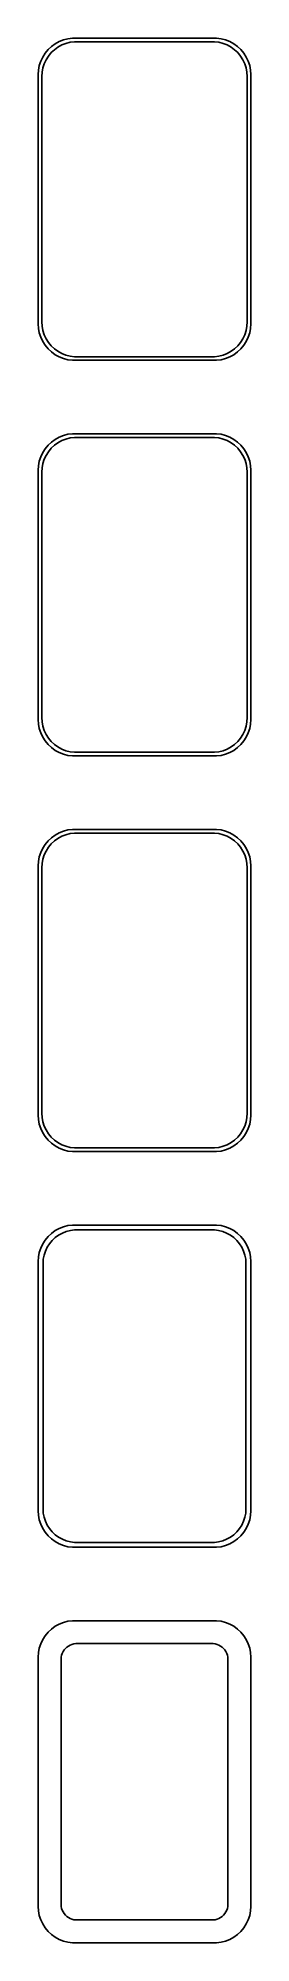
# Model space of a CAD drawing. Header units: metres. Extents: x -14 to 14, y 248 to 508.
import ezdxf

# ---------------------------------------------------------------- set-up
doc = ezdxf.new("R2010")
doc.units = ezdxf.units.M

msp = doc.modelspace()

# ---------------------------------------------------------------- linework, layer by layer
for p, q in [((-12.1791, 507.222), (-12.6871, 506.853)), ((-11.6289, 507.524), (-12.1791, 507.222)), ((-11.7952, 506.761), (-11.2724, 507.048)), ((-11.0451, 507.755), (-11.6289, 507.524)), ((-11.2724, 507.048), (-10.7178, 507.268)), ((-10.4369, 507.911), (-11.0451, 507.755)), ((-10.7178, 507.268), (-10.1401, 507.416)), ((-9.81395, 507.99), (-10.4369, 507.911)), ((-10.1401, 507.416), (-9.54825, 507.491)), ((9.81395, 507.99), (-9.81395, 507.99)), ((-9.54825, 507.491), (9.54825, 507.491)), ((9.54825, 507.491), (10.1401, 507.416)), ((10.4369, 507.911), (9.81395, 507.99)), ((10.1401, 507.416), (10.7178, 507.268)), ((11.0451, 507.755), (10.4369, 507.911)), ((10.7178, 507.268), (11.2724, 507.048)), ((11.6289, 507.524), (11.0451, 507.755)), ((11.2724, 507.048), (11.7952, 506.761)), ((12.1791, 507.222), (11.6289, 507.524)), ((12.6871, 506.853), (12.1791, 507.222)), ((-14.1489, 504.841), (-14.3429, 504.243)), ((-13.8815, 505.409), (-14.1489, 504.841)), ((-13.5451, 505.939), (-13.8815, 505.409)), ((-13.8508, 503.931), (-13.6664, 504.499)), ((-13.6664, 504.499), (-13.4124, 505.038)), ((-13.1448, 506.423), (-13.5451, 505.939)), ((-13.4124, 505.038), (-13.0928, 505.542)), ((-12.6871, 506.853), (-13.1448, 506.423)), ((-13.0928, 505.542), (-12.7126, 506.002)), ((-12.7126, 506.002), (-12.2778, 506.41)), ((-12.2778, 506.41), (-11.7952, 506.761)), ((11.7952, 506.761), (12.2778, 506.41)), ((12.2778, 506.41), (12.7126, 506.002)), ((13.1448, 506.423), (12.6871, 506.853)), ((12.7126, 506.002), (13.0928, 505.542)), ((13.0928, 505.542), (13.4124, 505.038)), ((13.5451, 505.939), (13.1448, 506.423)), ((13.4124, 505.038), (13.6664, 504.499)), ((13.8815, 505.409), (13.5451, 505.939)), ((13.6664, 504.499), (13.8508, 503.931)), ((14.1489, 504.841), (13.8815, 505.409)), ((14.3429, 504.243), (14.1489, 504.841)), ((-14.4606, 503.627), (-14.5, 503)), ((-14.5, 503), (-14.5, 469)), ((-14.3429, 504.243), (-14.4606, 503.627)), ((-14, 502.75), (-13.9625, 503.345)), ((-14, 469.25), (-14, 502.75)), ((-13.9625, 503.345), (-13.8508, 503.931)), ((13.8508, 503.931), (13.9625, 503.345)), ((13.9625, 503.345), (14, 502.75)), ((14, 502.75), (14, 469.25)), ((14.4606, 503.627), (14.3429, 504.243)), ((14.5, 503), (14.4606, 503.627)), ((14.5, 469), (14.5, 503)), ((-14.5, 469), (-14.4606, 468.373)), ((-14.4606, 468.373), (-14.3429, 467.757)), ((-13.9625, 468.655), (-14, 469.25)), ((-13.8508, 468.069), (-13.9625, 468.655)), ((-13.6664, 467.501), (-13.8508, 468.069)), ((13.8508, 468.069), (13.6664, 467.501)), ((13.9625, 468.655), (13.8508, 468.069)), ((14, 469.25), (13.9625, 468.655)), ((14.3429, 467.757), (14.4606, 468.373)), ((14.4606, 468.373), (14.5, 469)), ((-14.3429, 467.757), (-14.1489, 467.159)), ((-14.1489, 467.159), (-13.8815, 466.591)), ((-13.8815, 466.591), (-13.5451, 466.061)), ((-13.4124, 466.962), (-13.6664, 467.501)), ((-13.5451, 466.061), (-13.1448, 465.577)), ((-13.0928, 466.458), (-13.4124, 466.962)), ((-13.1448, 465.577), (-12.6871, 465.147)), ((-12.7126, 465.998), (-13.0928, 466.458)), ((-12.2778, 465.59), (-12.7126, 465.998)), ((-11.7952, 465.239), (-12.2778, 465.59)), ((12.2778, 465.59), (11.7952, 465.239)), ((12.7126, 465.998), (12.2778, 465.59)), ((12.6871, 465.147), (13.1448, 465.577)), ((13.0928, 466.458), (12.7126, 465.998)), ((13.4124, 466.962), (13.0928, 466.458)), ((13.1448, 465.577), (13.5451, 466.061)), ((13.6664, 467.501), (13.4124, 466.962)), ((13.5451, 466.061), (13.8815, 466.591)), ((13.8815, 466.591), (14.1489, 467.159)), ((14.1489, 467.159), (14.3429, 467.757)), ((-12.6871, 465.147), (-12.1791, 464.778)), ((-12.1791, 464.778), (-11.6289, 464.476)), ((-11.2724, 464.952), (-11.7952, 465.239)), ((-11.6289, 464.476), (-11.0451, 464.245)), ((-10.7178, 464.732), (-11.2724, 464.952)), ((-11.0451, 464.245), (-10.4369, 464.089)), ((-10.1401, 464.584), (-10.7178, 464.732)), ((-10.4369, 464.089), (-9.81395, 464.01)), ((-9.54825, 464.509), (-10.1401, 464.584)), ((-9.81395, 464.01), (9.81395, 464.01)), ((9.54825, 464.509), (-9.54825, 464.509)), ((10.1401, 464.584), (9.54825, 464.509)), ((9.81395, 464.01), (10.4369, 464.089)), ((10.7178, 464.732), (10.1401, 464.584)), ((10.4369, 464.089), (11.0451, 464.245)), ((11.2724, 464.952), (10.7178, 464.732)), ((11.0451, 464.245), (11.6289, 464.476)), ((11.7952, 465.239), (11.2724, 464.952)), ((11.6289, 464.476), (12.1791, 464.778)), ((12.1791, 464.778), (12.6871, 465.147)), ((-13.1448, 452.423), (-13.5451, 451.939)), ((-12.6871, 452.853), (-13.1448, 452.423)), ((-12.7126, 452.002), (-12.2778, 452.41)), ((-12.1791, 453.222), (-12.6871, 452.853)), ((-12.2778, 452.41), (-11.7952, 452.761)), ((-11.6289, 453.524), (-12.1791, 453.222)), ((-11.7952, 452.761), (-11.2724, 453.048)), ((-11.0451, 453.755), (-11.6289, 453.524)), ((-11.2724, 453.048), (-10.7178, 453.268)), ((-10.4369, 453.911), (-11.0451, 453.755)), ((-10.7178, 453.268), (-10.1401, 453.416)), ((-9.81395, 453.99), (-10.4369, 453.911)), ((-10.1401, 453.416), (-9.54825, 453.491)), ((9.81395, 453.99), (-9.81395, 453.99)), ((-9.54825, 453.491), (9.54825, 453.491)), ((9.54825, 453.491), (10.1401, 453.416)), ((10.4369, 453.911), (9.81395, 453.99)), ((10.1401, 453.416), (10.7178, 453.268)), ((11.0451, 453.755), (10.4369, 453.911)), ((10.7178, 453.268), (11.2724, 453.048)), ((11.6289, 453.524), (11.0451, 453.755)), ((11.2724, 453.048), (11.7952, 452.761)), ((12.1791, 453.222), (11.6289, 453.524)), ((11.7952, 452.761), (12.2778, 452.41)), ((12.6871, 452.853), (12.1791, 453.222)), ((12.2778, 452.41), (12.7126, 452.002)), ((13.1448, 452.423), (12.6871, 452.853)), ((13.5451, 451.939), (13.1448, 452.423)), ((-14.3429, 450.243), (-14.4606, 449.627)), ((-14.1489, 450.841), (-14.3429, 450.243)), ((-13.8815, 451.409), (-14.1489, 450.841)), ((-13.9625, 449.345), (-13.8508, 449.931)), ((-13.5451, 451.939), (-13.8815, 451.409)), ((-13.8508, 449.931), (-13.6664, 450.499)), ((-13.6664, 450.499), (-13.4124, 451.038)), ((-13.4124, 451.038), (-13.0928, 451.542)), ((-13.0928, 451.542), (-12.7126, 452.002)), ((12.7126, 452.002), (13.0928, 451.542)), ((13.0928, 451.542), (13.4124, 451.038)), ((13.4124, 451.038), (13.6664, 450.499)), ((13.8815, 451.409), (13.5451, 451.939)), ((13.6664, 450.499), (13.8508, 449.931)), ((13.8508, 449.931), (13.9625, 449.345)), ((14.1489, 450.841), (13.8815, 451.409)), ((14.3429, 450.243), (14.1489, 450.841)), ((14.4606, 449.627), (14.3429, 450.243)), ((-14.4606, 449.627), (-14.5, 449)), ((-14.5, 449), (-14.5, 415)), ((-14, 448.75), (-13.9625, 449.345)), ((-14, 415.25), (-14, 448.75)), ((13.9625, 449.345), (14, 448.75)), ((14, 448.75), (14, 415.25)), ((14.5, 449), (14.4606, 449.627)), ((14.5, 415), (14.5, 449)), ((-14.5, 415), (-14.4606, 414.373)), ((-14.4606, 414.373), (-14.3429, 413.757)), ((-14.3429, 413.757), (-14.1489, 413.159)), ((-13.9625, 414.655), (-14, 415.25)), ((-13.8508, 414.069), (-13.9625, 414.655)), ((-13.6664, 413.501), (-13.8508, 414.069)), ((-13.4124, 412.962), (-13.6664, 413.501)), ((13.6664, 413.501), (13.4124, 412.962)), ((13.8508, 414.069), (13.6664, 413.501)), ((13.9625, 414.655), (13.8508, 414.069)), ((14, 415.25), (13.9625, 414.655)), ((14.1489, 413.159), (14.3429, 413.757)), ((14.3429, 413.757), (14.4606, 414.373)), ((14.4606, 414.373), (14.5, 415)), ((-14.1489, 413.159), (-13.8815, 412.591)), ((-13.8815, 412.591), (-13.5451, 412.061)), ((-13.5451, 412.061), (-13.1448, 411.577)), ((-13.0928, 412.458), (-13.4124, 412.962)), ((-13.1448, 411.577), (-12.6871, 411.147)), ((-12.7126, 411.998), (-13.0928, 412.458)), ((-12.2778, 411.59), (-12.7126, 411.998)), ((-12.6871, 411.147), (-12.1791, 410.778)), ((-11.7952, 411.239), (-12.2778, 411.59)), ((-12.1791, 410.778), (-11.6289, 410.476)), ((-11.2724, 410.952), (-11.7952, 411.239)), ((-10.7178, 410.732), (-11.2724, 410.952)), ((11.2724, 410.952), (10.7178, 410.732)), ((11.7952, 411.239), (11.2724, 410.952)), ((11.6289, 410.476), (12.1791, 410.778)), ((12.2778, 411.59), (11.7952, 411.239)), ((12.1791, 410.778), (12.6871, 411.147)), ((12.7126, 411.998), (12.2778, 411.59)), ((12.6871, 411.147), (13.1448, 411.577)), ((13.0928, 412.458), (12.7126, 411.998)), ((13.4124, 412.962), (13.0928, 412.458)), ((13.1448, 411.577), (13.5451, 412.061)), ((13.5451, 412.061), (13.8815, 412.591)), ((13.8815, 412.591), (14.1489, 413.159)), ((-11.6289, 410.476), (-11.0451, 410.245)), ((-11.0451, 410.245), (-10.4369, 410.089)), ((-10.1401, 410.584), (-10.7178, 410.732)), ((-10.4369, 410.089), (-9.81395, 410.01)), ((-9.54825, 410.509), (-10.1401, 410.584)), ((-9.81395, 410.01), (9.81395, 410.01)), ((9.54825, 410.509), (-9.54825, 410.509)), ((10.1401, 410.584), (9.54825, 410.509)), ((9.81395, 410.01), (10.4369, 410.089)), ((10.7178, 410.732), (10.1401, 410.584)), ((10.4369, 410.089), (11.0451, 410.245)), ((11.0451, 410.245), (11.6289, 410.476)), ((-13.5451, 397.939), (-13.8815, 397.409)), ((-13.1448, 398.423), (-13.5451, 397.939)), ((-12.6871, 398.853), (-13.1448, 398.423)), ((-13.0928, 397.542), (-12.7126, 398.002)), ((-12.7126, 398.002), (-12.2778, 398.41)), ((-12.1791, 399.222), (-12.6871, 398.853)), ((-12.2778, 398.41), (-11.7952, 398.761)), ((-11.6289, 399.524), (-12.1791, 399.222)), ((-11.7952, 398.761), (-11.2724, 399.048)), ((-11.0451, 399.755), (-11.6289, 399.524)), ((-11.2724, 399.048), (-10.7178, 399.268)), ((-10.4369, 399.911), (-11.0451, 399.755)), ((-10.7178, 399.268), (-10.1401, 399.416)), ((-9.81395, 399.99), (-10.4369, 399.911)), ((-10.1401, 399.416), (-9.54825, 399.491)), ((9.81395, 399.99), (-9.81395, 399.99)), ((-9.54825, 399.491), (9.54825, 399.491)), ((9.54825, 399.491), (10.1401, 399.416)), ((10.4369, 399.911), (9.81395, 399.99)), ((10.1401, 399.416), (10.7178, 399.268)), ((11.0451, 399.755), (10.4369, 399.911)), ((10.7178, 399.268), (11.2724, 399.048)), ((11.6289, 399.524), (11.0451, 399.755)), ((11.2724, 399.048), (11.7952, 398.761)), ((12.1791, 399.222), (11.6289, 399.524)), ((11.7952, 398.761), (12.2778, 398.41)), ((12.6871, 398.853), (12.1791, 399.222)), ((12.2778, 398.41), (12.7126, 398.002)), ((13.1448, 398.423), (12.6871, 398.853)), ((12.7126, 398.002), (13.0928, 397.542)), ((13.5451, 397.939), (13.1448, 398.423)), ((13.8815, 397.409), (13.5451, 397.939)), ((-14.4606, 395.627), (-14.5, 395)), ((-14.3429, 396.243), (-14.4606, 395.627)), ((-14.1489, 396.841), (-14.3429, 396.243)), ((-13.8815, 397.409), (-14.1489, 396.841)), ((-14, 394.75), (-13.9625, 395.345)), ((-13.9625, 395.345), (-13.8508, 395.931)), ((-13.8508, 395.931), (-13.6664, 396.499)), ((-13.6664, 396.499), (-13.4124, 397.038)), ((-13.4124, 397.038), (-13.0928, 397.542)), ((13.0928, 397.542), (13.4124, 397.038)), ((13.4124, 397.038), (13.6664, 396.499)), ((13.6664, 396.499), (13.8508, 395.931)), ((13.8508, 395.931), (13.9625, 395.345)), ((14.1489, 396.841), (13.8815, 397.409)), ((13.9625, 395.345), (14, 394.75)), ((14.3429, 396.243), (14.1489, 396.841)), ((14.4606, 395.627), (14.3429, 396.243)), ((14.5, 395), (14.4606, 395.627)), ((-14.5, 395), (-14.5, 361)), ((-14, 361.25), (-14, 394.75)), ((14, 394.75), (14, 361.25)), ((14.5, 361), (14.5, 395)), ((-14.5, 361), (-14.4606, 360.373)), ((-14.4606, 360.373), (-14.3429, 359.757)), ((-14.3429, 359.757), (-14.1489, 359.159)), ((-14.1489, 359.159), (-13.8815, 358.591)), ((-13.9625, 360.655), (-14, 361.25)), ((-13.8508, 360.069), (-13.9625, 360.655)), ((-13.6664, 359.501), (-13.8508, 360.069)), ((-13.4124, 358.962), (-13.6664, 359.501)), ((-13.0928, 358.458), (-13.4124, 358.962)), ((13.4124, 358.962), (13.0928, 358.458)), ((13.6664, 359.501), (13.4124, 358.962)), ((13.8508, 360.069), (13.6664, 359.501)), ((13.9625, 360.655), (13.8508, 360.069)), ((13.8815, 358.591), (14.1489, 359.159)), ((14, 361.25), (13.9625, 360.655)), ((14.1489, 359.159), (14.3429, 359.757)), ((14.3429, 359.757), (14.4606, 360.373)), ((14.4606, 360.373), (14.5, 361)), ((-13.8815, 358.591), (-13.5451, 358.061)), ((-13.5451, 358.061), (-13.1448, 357.577)), ((-13.1448, 357.577), (-12.6871, 357.147)), ((-12.7126, 357.998), (-13.0928, 358.458)), ((-12.2778, 357.59), (-12.7126, 357.998)), ((-12.6871, 357.147), (-12.1791, 356.778)), ((-11.7952, 357.239), (-12.2778, 357.59)), ((-12.1791, 356.778), (-11.6289, 356.476)), ((-11.2724, 356.952), (-11.7952, 357.239)), ((-11.6289, 356.476), (-11.0451, 356.245)), ((-10.7178, 356.732), (-11.2724, 356.952)), ((-11.0451, 356.245), (-10.4369, 356.089)), ((-10.1401, 356.584), (-10.7178, 356.732)), ((-9.54825, 356.509), (-10.1401, 356.584)), ((9.54825, 356.509), (-9.54825, 356.509)), ((10.1401, 356.584), (9.54825, 356.509)), ((10.7178, 356.732), (10.1401, 356.584)), ((10.4369, 356.089), (11.0451, 356.245)), ((11.2724, 356.952), (10.7178, 356.732)), ((11.0451, 356.245), (11.6289, 356.476)), ((11.7952, 357.239), (11.2724, 356.952)), ((11.6289, 356.476), (12.1791, 356.778)), ((12.2778, 357.59), (11.7952, 357.239)), ((12.1791, 356.778), (12.6871, 357.147)), ((12.7126, 357.998), (12.2778, 357.59)), ((12.6871, 357.147), (13.1448, 357.577)), ((13.0928, 358.458), (12.7126, 357.998)), ((13.1448, 357.577), (13.5451, 358.061)), ((13.5451, 358.061), (13.8815, 358.591)), ((-10.4369, 356.089), (-9.81395, 356.01)), ((-9.81395, 356.01), (9.81395, 356.01)), ((9.81395, 356.01), (10.4369, 356.089)), ((-10.4369, 345.911), (-11.0451, 345.755)), ((-9.81395, 345.99), (-10.4369, 345.911)), ((9.81395, 345.99), (-9.81395, 345.99)), ((10.4369, 345.911), (9.81395, 345.99)), ((11.0451, 345.755), (10.4369, 345.911)), ((-13.8815, 343.409), (-14.1489, 342.841)), ((-13.5451, 343.939), (-13.8815, 343.409)), ((-13.1448, 344.423), (-13.5451, 343.939)), ((-13.2621, 342.956), (-12.954, 343.441)), ((-12.6871, 344.853), (-13.1448, 344.423)), ((-12.954, 343.441), (-12.5875, 343.884)), ((-12.1791, 345.222), (-12.6871, 344.853)), ((-12.5875, 343.884), (-12.1684, 344.278)), ((-11.6289, 345.524), (-12.1791, 345.222)), ((-12.1684, 344.278), (-11.7032, 344.616)), ((-11.7032, 344.616), (-11.1994, 344.893)), ((-11.0451, 345.755), (-11.6289, 345.524)), ((-11.1994, 344.893), (-10.6648, 345.104)), ((-10.6648, 345.104), (-10.1079, 345.247)), ((-10.1079, 345.247), (-9.53748, 345.319)), ((-9.53748, 345.319), (9.53748, 345.319)), ((9.53748, 345.319), (10.1079, 345.247)), ((10.1079, 345.247), (10.6648, 345.104)), ((10.6648, 345.104), (11.1994, 344.893)), ((11.6289, 345.524), (11.0451, 345.755)), ((11.1994, 344.893), (11.7032, 344.616)), ((12.1791, 345.222), (11.6289, 345.524)), ((11.7032, 344.616), (12.1684, 344.278)), ((12.1684, 344.278), (12.5875, 343.884)), ((12.6871, 344.853), (12.1791, 345.222)), ((12.5875, 343.884), (12.954, 343.441)), ((13.1448, 344.423), (12.6871, 344.853)), ((12.954, 343.441), (13.2621, 342.956)), ((13.5451, 343.939), (13.1448, 344.423)), ((13.8815, 343.409), (13.5451, 343.939)), ((14.1489, 342.841), (13.8815, 343.409)), ((-14.4606, 341.627), (-14.5, 341)), ((-14.5, 341), (-14.5, 307)), ((-14.3429, 342.243), (-14.4606, 341.627)), ((-14.1489, 342.841), (-14.3429, 342.243)), ((-13.8284, 340.75), (-13.7923, 341.324)), ((-13.8284, 307.25), (-13.8284, 340.75)), ((-13.7923, 341.324), (-13.6846, 341.889)), ((-13.6846, 341.889), (-13.5069, 342.435)), ((-13.5069, 342.435), (-13.2621, 342.956)), ((13.2621, 342.956), (13.5069, 342.435)), ((13.5069, 342.435), (13.6846, 341.889)), ((13.6846, 341.889), (13.7923, 341.324)), ((13.7923, 341.324), (13.8284, 340.75)), ((13.8284, 340.75), (13.8284, 307.25)), ((14.3429, 342.243), (14.1489, 342.841)), ((14.4606, 341.627), (14.3429, 342.243)), ((14.5, 341), (14.4606, 341.627)), ((14.5, 307), (14.5, 341)), ((-14.5, 307), (-14.4606, 306.373)), ((-13.7923, 306.676), (-13.8284, 307.25)), ((13.8284, 307.25), (13.7923, 306.676)), ((14.4606, 306.373), (14.5, 307)), ((-14.4606, 306.373), (-14.3429, 305.757)), ((-14.3429, 305.757), (-14.1489, 305.159)), ((-14.1489, 305.159), (-13.8815, 304.591)), ((-13.8815, 304.591), (-13.5451, 304.061)), ((-13.6846, 306.111), (-13.7923, 306.676)), ((-13.5069, 305.565), (-13.6846, 306.111)), ((-13.2621, 305.044), (-13.5069, 305.565)), ((-12.954, 304.559), (-13.2621, 305.044)), ((-12.5875, 304.116), (-12.954, 304.559)), ((12.954, 304.559), (12.5875, 304.116)), ((13.2621, 305.044), (12.954, 304.559)), ((13.5069, 305.565), (13.2621, 305.044)), ((13.6846, 306.111), (13.5069, 305.565)), ((13.5451, 304.061), (13.8815, 304.591)), ((13.7923, 306.676), (13.6846, 306.111)), ((13.8815, 304.591), (14.1489, 305.159)), ((14.1489, 305.159), (14.3429, 305.757)), ((14.3429, 305.757), (14.4606, 306.373)), ((-13.5451, 304.061), (-13.1448, 303.577)), ((-13.1448, 303.577), (-12.6871, 303.147)), ((-12.6871, 303.147), (-12.1791, 302.778)), ((-12.1684, 303.722), (-12.5875, 304.116)), ((-12.1791, 302.778), (-11.6289, 302.476)), ((-11.7032, 303.384), (-12.1684, 303.722)), ((-11.1994, 303.107), (-11.7032, 303.384)), ((-11.6289, 302.476), (-11.0451, 302.245)), ((-10.6648, 302.896), (-11.1994, 303.107)), ((-11.0451, 302.245), (-10.4369, 302.089)), ((-10.1079, 302.753), (-10.6648, 302.896)), ((-10.4369, 302.089), (-9.81395, 302.01)), ((-9.53748, 302.681), (-10.1079, 302.753)), ((-9.81395, 302.01), (9.81395, 302.01)), ((9.53748, 302.681), (-9.53748, 302.681)), ((10.1079, 302.753), (9.53748, 302.681)), ((9.81395, 302.01), (10.4369, 302.089)), ((10.6648, 302.896), (10.1079, 302.753)), ((10.4369, 302.089), (11.0451, 302.245)), ((11.1994, 303.107), (10.6648, 302.896)), ((11.0451, 302.245), (11.6289, 302.476)), ((11.7032, 303.384), (11.1994, 303.107)), ((11.6289, 302.476), (12.1791, 302.778)), ((12.1684, 303.722), (11.7032, 303.384)), ((12.5875, 304.116), (12.1684, 303.722)), ((12.1791, 302.778), (12.6871, 303.147)), ((12.6871, 303.147), (13.1448, 303.577)), ((13.1448, 303.577), (13.5451, 304.061)), ((-12.1791, 291.222), (-12.6871, 290.853)), ((-11.6289, 291.524), (-12.1791, 291.222)), ((-11.0451, 291.755), (-11.6289, 291.524)), ((-10.4369, 291.911), (-11.0451, 291.755)), ((-9.81395, 291.99), (-10.4369, 291.911)), ((9.81395, 291.99), (-9.81395, 291.99)), ((10.4369, 291.911), (9.81395, 291.99)), ((11.0451, 291.755), (10.4369, 291.911)), ((11.6289, 291.524), (11.0451, 291.755)), ((12.1791, 291.222), (11.6289, 291.524)), ((12.6871, 290.853), (12.1791, 291.222)), ((-14.1489, 288.841), (-14.3429, 288.243)), ((-13.8815, 289.409), (-14.1489, 288.841)), ((-13.5451, 289.939), (-13.8815, 289.409)), ((-13.1448, 290.423), (-13.5451, 289.939)), ((-12.6871, 290.853), (-13.1448, 290.423)), ((-10.3804, 288.531), (-10.1482, 288.659)), ((-10.1482, 288.659), (-9.9019, 288.756)), ((-9.9019, 288.756), (-9.64529, 288.822)), ((-9.64529, 288.822), (-9.38246, 288.855)), ((-9.38246, 288.855), (9.38246, 288.855)), ((9.38246, 288.855), (9.64529, 288.822)), ((9.64529, 288.822), (9.9019, 288.756)), ((9.9019, 288.756), (10.1482, 288.659)), ((10.1482, 288.659), (10.3804, 288.531)), ((13.1448, 290.423), (12.6871, 290.853)), ((13.5451, 289.939), (13.1448, 290.423)), ((13.8815, 289.409), (13.5451, 289.939)), ((14.1489, 288.841), (13.8815, 289.409)), ((14.3429, 288.243), (14.1489, 288.841)), ((-14.4606, 287.627), (-14.5, 287)), ((-14.5, 287), (-14.5, 253)), ((-14.3429, 288.243), (-14.4606, 287.627)), ((-11.3596, 286.75), (-11.343, 287.014)), ((-11.3596, 253.25), (-11.3596, 286.75)), ((-11.343, 287.014), (-11.2934, 287.275)), ((-11.2934, 287.275), (-11.2115, 287.527)), ((-11.2115, 287.527), (-11.0987, 287.766)), ((-11.0987, 287.766), (-10.9567, 287.99)), ((-10.9567, 287.99), (-10.7878, 288.194)), ((-10.7878, 288.194), (-10.5947, 288.375)), ((-10.5947, 288.375), (-10.3804, 288.531)), ((10.3804, 288.531), (10.5947, 288.375)), ((10.5947, 288.375), (10.7878, 288.194)), ((10.7878, 288.194), (10.9567, 287.99)), ((10.9567, 287.99), (11.0987, 287.766)), ((11.0987, 287.766), (11.2115, 287.527)), ((11.2115, 287.527), (11.2934, 287.275)), ((11.2934, 287.275), (11.343, 287.014)), ((11.343, 287.014), (11.3596, 286.75)), ((11.3596, 286.75), (11.3596, 253.25)), ((14.4606, 287.627), (14.3429, 288.243)), ((14.5, 287), (14.4606, 287.627)), ((14.5, 253), (14.5, 287)), ((-14.5, 253), (-14.4606, 252.373)), ((-14.4606, 252.373), (-14.3429, 251.757)), ((-11.343, 252.986), (-11.3596, 253.25)), ((-11.2934, 252.725), (-11.343, 252.986)), ((-11.2115, 252.473), (-11.2934, 252.725)), ((-11.0987, 252.234), (-11.2115, 252.473)), ((-10.9567, 252.01), (-11.0987, 252.234)), ((11.0987, 252.234), (10.9567, 252.01)), ((11.2115, 252.473), (11.0987, 252.234)), ((11.2934, 252.725), (11.2115, 252.473)), ((11.343, 252.986), (11.2934, 252.725)), ((11.3596, 253.25), (11.343, 252.986)), ((14.3429, 251.757), (14.4606, 252.373)), ((14.4606, 252.373), (14.5, 253)), ((-14.3429, 251.757), (-14.1489, 251.159)), ((-14.1489, 251.159), (-13.8815, 250.591)), ((-13.8815, 250.591), (-13.5451, 250.061)), ((-13.5451, 250.061), (-13.1448, 249.577)), ((-10.7878, 251.806), (-10.9567, 252.01)), ((-10.5947, 251.625), (-10.7878, 251.806)), ((-10.3804, 251.469), (-10.5947, 251.625)), ((-10.1482, 251.341), (-10.3804, 251.469)), ((-9.9019, 251.244), (-10.1482, 251.341)), ((-9.64529, 251.178), (-9.9019, 251.244)), ((-9.38246, 251.145), (-9.64529, 251.178)), ((9.38246, 251.145), (-9.38246, 251.145)), ((9.64529, 251.178), (9.38246, 251.145)), ((9.9019, 251.244), (9.64529, 251.178)), ((10.1482, 251.341), (9.9019, 251.244)), ((10.3804, 251.469), (10.1482, 251.341)), ((10.5947, 251.625), (10.3804, 251.469)), ((10.7878, 251.806), (10.5947, 251.625)), ((10.9567, 252.01), (10.7878, 251.806)), ((13.1448, 249.577), (13.5451, 250.061)), ((13.5451, 250.061), (13.8815, 250.591)), ((13.8815, 250.591), (14.1489, 251.159)), ((14.1489, 251.159), (14.3429, 251.757)), ((-13.1448, 249.577), (-12.6871, 249.147)), ((-12.6871, 249.147), (-12.1791, 248.778)), ((-12.1791, 248.778), (-11.6289, 248.476)), ((-11.6289, 248.476), (-11.0451, 248.245)), ((-11.0451, 248.245), (-10.4369, 248.089)), ((-10.4369, 248.089), (-9.81395, 248.01)), ((-9.81395, 248.01), (9.81395, 248.01)), ((9.81395, 248.01), (10.4369, 248.089)), ((10.4369, 248.089), (11.0451, 248.245)), ((11.0451, 248.245), (11.6289, 248.476)), ((11.6289, 248.476), (12.1791, 248.778)), ((12.1791, 248.778), (12.6871, 249.147)), ((12.6871, 249.147), (13.1448, 249.577))]:
    msp.add_line(p, q)

doc.saveas('drawing.dxf')
